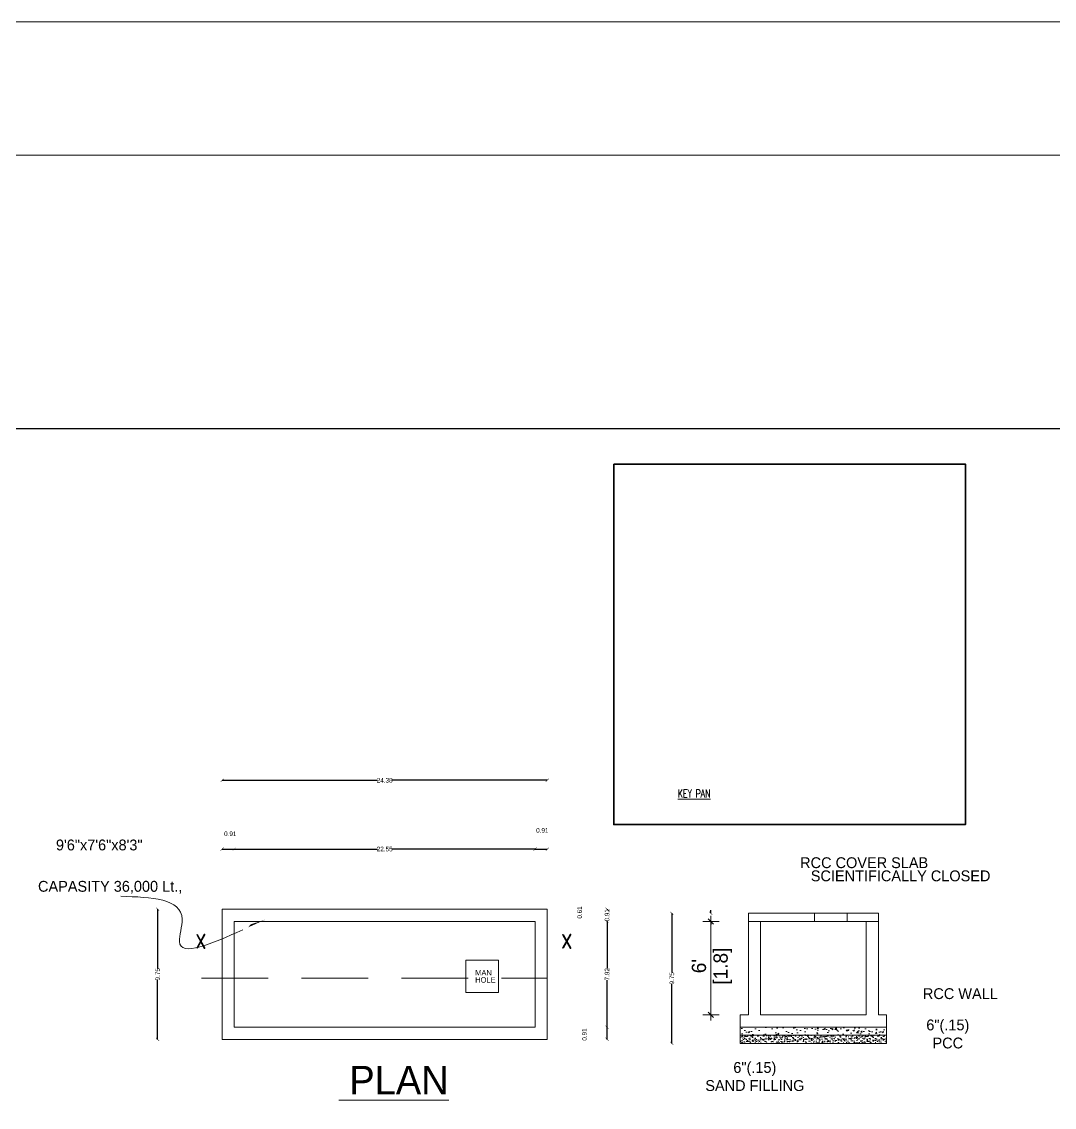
# Model space of a CAD drawing. Header units: metres. Extents: x 43 to 977, y 102 to 459.
# Drawn here: x 185.7 to 263.1, y 378 to 459.3 of the extents above; entities that cross this region are included whole.
import ezdxf

# ---------------------------------------------------------------- set-up
doc = ezdxf.new("R2010")
doc.units = ezdxf.units.M
doc.header["$MEASUREMENT"] = 0
doc.header["$PDMODE"] = 3
doc.linetypes.add('HIDDENX2', pattern=[0.75, 0.5, -0.25])
doc.layers.get('0').update_dxf_attribs({"lineweight": 0})
doc.layers.get('Defpoints').update_dxf_attribs({"lineweight": 0})
for name, color, linetype, lineweight in [('BO', 7, 'Continuous', 0), ('COL', 7, 'Continuous', 0), ('LOCATION_PLAN', 7, 'Continuous', 35), ('TEXT', 130, 'Continuous', 0), ('WALL', 7, 'Continuous', 0)]:
    doc.layers.add(name, color=color, linetype=linetype, lineweight=lineweight)
doc.styles.add('ARIAL NARROW', font='')
doc.styles.add('ROMAND', font='romand.shx', dxfattribs={"width": 0.8})
doc.styles.add('style1', font='romans.shx', dxfattribs={"width": 0.7, "height": 9})
doc.styles.add('visa', font='swissc.ttf')
doc.styles.get('ARIAL NARROW').set_extended_font_data('Lydian BT')
doc.dimstyles.new('o3', dxfattribs={"dimscale": 0.23, "dimtxt": 0.9, "dimasz": 1, "dimexe": 5, "dimexo": 9, "dimgap": 0.23, "dimtad": 0, "dimzin": 3, "dimdsep": 46, "dimtxsty": 'visa', "dimblk": 'ARCHTICK', "dimcen": 0.09, "dimse1": 1, "dimse2": 1, "dimclrd": 7, "dimclre": 256, "dimclrt": 7, "dimadec": 0, "dimazin": 0, "dimtfac": 0.23, "dimtofl": 0, "dimtmove": 2, "dimatfit": 1, "dimldrblk": 'ARCHTICK', "dimfxl": 0, "dimtolj": 1, "dimtzin": 0, "dimarcsym": 0})

# ---------------------------------------------------------------- blocks, each defined once
blk = doc.blocks.new('_ArchTick')
at = {"color": 0, "const_width": 0.15}
blk.add_lwpolyline([(-0.5, -0.5), (0.5, 0.5)], dxfattribs=at)
blk = doc.blocks.new('*D629')
at = {"layer": 'Defpoints', "color": 0, "lineweight": 30}
for p in [(237.358, 392.539), (238.288, 392.539), (238.288, 391.929)]:
    blk.add_point(p, dxfattribs=at)
at = {"layer": 'WALL', "color": 7, "lineweight": -2}
for p, q in [((237.358, 392.539), (237.358, 392.769)), ((237.358, 391.929), (237.358, 391.699))]:
    blk.add_line(p, q, dxfattribs=at)
at = {"layer": 'WALL', "color": 7, "lineweight": -2, "xscale": 0.23, "yscale": 0.23, "zscale": 0.23}
for p, rotation in [((237.358, 392.539), 270), ((237.358, 391.929), 90)]:
    blk.add_blockref('_ArchTick', p, dxfattribs=dict(at, rotation=rotation))
at = {"layer": 'WALL', "color": 7, "insert": (227.524, 392.598), "char_height": 0.345, "attachment_point": 5, "rotation": 90, "style": 'visa'}
blk.add_mtext('\\A1;0.61', dxfattribs=at)
blk = doc.blocks.new('_Oblique')
at = {"color": 0, "linetype": 'ByBlock', "lineweight": -2}
blk.add_line((-0.5, -0.5), (0.5, 0.5), dxfattribs=at)
blk = doc.blocks.new('*D630')
at = {"layer": 'Defpoints', "color": 0, "lineweight": 30}
for p in [(240.173, 392.539), (234.439, 382.787), (239.564, 382.787)]:
    blk.add_point(p, dxfattribs=at)
at = {"layer": 'WALL', "color": 7, "lineweight": -2}
for p, q in [((234.439, 392.539), (234.439, 388.094)), ((234.439, 382.787), (234.439, 387.231))]:
    blk.add_line(p, q, dxfattribs=at)
at = {"layer": 'WALL', "color": 7, "lineweight": -2, "xscale": 0.23, "yscale": 0.23, "zscale": 0.23}
for p, rotation in [((234.439, 392.539), 90), ((234.439, 382.787), 270)]:
    blk.add_blockref('_ArchTick', p, dxfattribs=dict(at, rotation=rotation))
at = {"layer": 'WALL', "color": 7, "insert": (234.439, 387.663), "char_height": 0.345, "attachment_point": 5, "rotation": 90, "style": 'visa'}
blk.add_mtext('\\A1;9.75', dxfattribs=at)
blk = doc.blocks.new('*D631')
at = {"layer": 'Defpoints', "color": 0, "lineweight": 30}
for p in [(195.888, 392.843), (200.72, 392.843), (200.72, 383.091)]:
    blk.add_point(p, dxfattribs=at)
at = {"layer": 'WALL', "color": 7, "lineweight": -2}
for p, q in [((195.888, 392.843), (195.888, 388.399)), ((195.888, 383.091), (195.888, 387.536))]:
    blk.add_line(p, q, dxfattribs=at)
at = {"layer": 'WALL', "color": 7, "lineweight": -2, "xscale": 0.23, "yscale": 0.23, "zscale": 0.23}
for p, rotation in [((195.888, 392.843), 90), ((195.888, 383.091), 270)]:
    blk.add_blockref('_ArchTick', p, dxfattribs=dict(at, rotation=rotation))
at = {"layer": 'WALL', "color": 7, "insert": (195.888, 387.967), "char_height": 0.345, "attachment_point": 5, "rotation": 90, "style": 'visa'}
blk.add_mtext('\\A1;9.75', dxfattribs=at)
blk = doc.blocks.new('*D632')
at = {"layer": 'Defpoints', "color": 0, "lineweight": 30}
for p in [(201.634, 397.35), (200.72, 392.843), (201.634, 392.843)]:
    blk.add_point(p, dxfattribs=at)
at = {"layer": 'WALL', "color": 7, "lineweight": -2}
blk.add_line((200.72, 397.35), (201.634, 397.35), dxfattribs=at)
at = {"layer": 'WALL', "color": 7, "lineweight": -2, "xscale": 0.23, "yscale": 0.23, "zscale": 0.23, "rotation": 180}
blk.add_blockref('_ArchTick', (200.72, 397.35), dxfattribs=at)
at = {"layer": 'WALL', "color": 7, "lineweight": -2, "xscale": 0.23, "yscale": 0.23, "zscale": 0.23}
blk.add_blockref('_ArchTick', (201.634, 397.35), dxfattribs=at)
at = {"layer": 'WALL', "color": 7, "insert": (201.333, 398.492), "char_height": 0.345, "attachment_point": 5, "style": 'visa'}
blk.add_mtext('\\A1;0.91', dxfattribs=at)
blk = doc.blocks.new('*D633')
at = {"layer": 'Defpoints', "color": 0, "lineweight": 30}
for p in [(225.1, 397.35), (224.186, 392.843), (225.1, 392.843)]:
    blk.add_point(p, dxfattribs=at)
at = {"layer": 'WALL', "color": 7, "lineweight": -2}
blk.add_line((224.186, 397.35), (225.1, 397.35), dxfattribs=at)
at = {"layer": 'WALL', "color": 7, "lineweight": -2, "xscale": 0.23, "yscale": 0.23, "zscale": 0.23, "rotation": 180}
blk.add_blockref('_ArchTick', (224.186, 397.35), dxfattribs=at)
at = {"layer": 'WALL', "color": 7, "lineweight": -2, "xscale": 0.23, "yscale": 0.23, "zscale": 0.23}
blk.add_blockref('_ArchTick', (225.1, 397.35), dxfattribs=at)
at = {"layer": 'WALL', "color": 7, "insert": (224.727, 398.747), "char_height": 0.345, "attachment_point": 5, "style": 'visa'}
blk.add_mtext('\\A1;0.91', dxfattribs=at)
blk = doc.blocks.new('*D634')
at = {"layer": 'Defpoints', "color": 0, "lineweight": 30}
for p in [(225.1, 402.5), (200.72, 397.756), (225.1, 397.756)]:
    blk.add_point(p, dxfattribs=at)
at = {"layer": 'WALL', "color": 7, "lineweight": -2}
for p, q in [((200.72, 402.5), (212.364, 402.5)), ((225.1, 402.5), (213.456, 402.5))]:
    blk.add_line(p, q, dxfattribs=at)
at = {"layer": 'WALL', "color": 7, "lineweight": -2, "xscale": 0.23, "yscale": 0.23, "zscale": 0.23, "rotation": 180}
blk.add_blockref('_ArchTick', (200.72, 402.5), dxfattribs=at)
at = {"layer": 'WALL', "color": 7, "lineweight": -2, "xscale": 0.23, "yscale": 0.23, "zscale": 0.23}
blk.add_blockref('_ArchTick', (225.1, 402.5), dxfattribs=at)
at = {"layer": 'WALL', "color": 7, "insert": (212.91, 402.5), "char_height": 0.345, "attachment_point": 5, "style": 'visa'}
blk.add_mtext('\\A1;24.38', dxfattribs=at)
blk = doc.blocks.new('*D635')
at = {"layer": 'Defpoints', "color": 0, "lineweight": 30}
for p in [(225.1, 384.006), (229.581, 384.006), (225.1, 383.091)]:
    blk.add_point(p, dxfattribs=at)
at = {"layer": 'WALL', "color": 7, "lineweight": -2}
blk.add_line((229.581, 383.091), (229.581, 384.006), dxfattribs=at)
at = {"layer": 'WALL', "color": 7, "lineweight": -2, "xscale": 0.23, "yscale": 0.23, "zscale": 0.23}
for p, rotation in [((229.581, 384.006), 90), ((229.581, 383.091), 270)]:
    blk.add_blockref('_ArchTick', p, dxfattribs=dict(at, rotation=rotation))
at = {"layer": 'WALL', "color": 7, "insert": (227.889, 383.45), "char_height": 0.345, "attachment_point": 5, "rotation": 90, "style": 'visa'}
blk.add_mtext('\\A1;0.91', dxfattribs=at)
blk = doc.blocks.new('*D636')
at = {"layer": 'Defpoints', "color": 0, "lineweight": 30}
for p in [(225.1, 391.929), (229.581, 391.929), (225.1, 384.006)]:
    blk.add_point(p, dxfattribs=at)
at = {"layer": 'WALL', "color": 7, "lineweight": -2}
for p, q in [((229.581, 391.929), (229.581, 388.399)), ((229.581, 384.006), (229.581, 387.536))]:
    blk.add_line(p, q, dxfattribs=at)
at = {"layer": 'WALL', "color": 7, "lineweight": -2, "xscale": 0.23, "yscale": 0.23, "zscale": 0.23}
for p, rotation in [((229.581, 391.929), 90), ((229.581, 384.006), 270)]:
    blk.add_blockref('_ArchTick', p, dxfattribs=dict(at, rotation=rotation))
at = {"layer": 'WALL', "color": 7, "insert": (229.581, 387.967), "char_height": 0.345, "attachment_point": 5, "rotation": 90, "style": 'visa'}
blk.add_mtext('\\A1;7.92', dxfattribs=at)
blk = doc.blocks.new('*D637')
at = {"layer": 'Defpoints', "color": 0, "lineweight": 30}
for p in [(225.1, 392.843), (229.581, 392.843), (225.1, 391.929)]:
    blk.add_point(p, dxfattribs=at)
at = {"layer": 'WALL', "color": 7, "lineweight": -2}
for p, q in [((229.581, 392.843), (229.581, 392.787)), ((229.581, 391.929), (229.581, 391.986))]:
    blk.add_line(p, q, dxfattribs=at)
at = {"layer": 'WALL', "color": 7, "lineweight": -2, "xscale": 0.23, "yscale": 0.23, "zscale": 0.23}
for p, rotation in [((229.581, 392.843), 90), ((229.581, 391.929), 270)]:
    blk.add_blockref('_ArchTick', p, dxfattribs=dict(at, rotation=rotation))
at = {"layer": 'WALL', "color": 7, "insert": (229.581, 392.386), "char_height": 0.345, "attachment_point": 5, "rotation": 90, "style": 'visa'}
blk.add_mtext('\\A1;0.91', dxfattribs=at)
blk = doc.blocks.new('*D19')
at = {"layer": 'Defpoints', "color": 0, "lineweight": 30}
for p in [(224.186, 397.35), (201.634, 391.929), (224.186, 391.929)]:
    blk.add_point(p, dxfattribs=at)
at = {"layer": 'WALL', "color": 7, "lineweight": -2}
for p, q in [((201.634, 397.35), (212.366, 397.35)), ((224.186, 397.35), (213.454, 397.35))]:
    blk.add_line(p, q, dxfattribs=at)
at = {"layer": 'WALL', "color": 7, "lineweight": -2, "xscale": 0.23, "yscale": 0.23, "zscale": 0.23, "rotation": 180}
blk.add_blockref('_ArchTick', (201.634, 397.35), dxfattribs=at)
at = {"layer": 'WALL', "color": 7, "lineweight": -2, "xscale": 0.23, "yscale": 0.23, "zscale": 0.23}
blk.add_blockref('_ArchTick', (224.186, 397.35), dxfattribs=at)
at = {"layer": 'WALL', "color": 7, "insert": (212.91, 397.35), "char_height": 0.345, "attachment_point": 5, "style": 'visa'}
blk.add_mtext('\\A1;22.55', dxfattribs=at)

msp = doc.modelspace()

# ---------------------------------------------------------------- hatches: boundary and pattern name
h = msp.add_hatch()
h.set_pattern_fill('AR-CONC', color=4, scale=0.152377, style=0)
h.set_pattern_definition([(50, (3709.6132, -5787.5726), (1.09294012, -0.09561987), [0.11428281, -1.25711091]), (355, (3709.6132, -5787.5726), (-0.21142523, 1.14616841), [0.09142625, -1.00568873]), (100.4514, (3709.7042, -5787.5806), (0.8815157, 1.05054784), [0.09712544, -1.06837988]), (46.1842, (3709.6132, -5787.2679), (1.62623075, -0.25221304), [0.1714242, -1.88566636]), (96.6356, (3709.7487, -5787.2889), (1.42421174, 1.48433237), [0.14568817, -1.60256956]), (351.1842, (3709.6132, -5787.2679), (1.42421058, 1.48433348), [0.13713937, -1.5085331]), (21, (3709.7655, -5787.3441), (0.90954954, -0.61349891), [0.11428281, -1.25711091]), (326, (3709.7655, -5787.3441), (0.3707568, 1.10496246), [0.09142625, -1.00568873]), (71.4514, (3709.8413, -5787.3952), (1.2803067, 0.49146255), [0.09712544, -1.06837988]), (37.5, (3709.61316, -5787.57264), (0.018528832, 0.507253934), [0, -0.99349856, 0, -1.020926436, 0, -1.009498155]), (7.5, (3709.61316, -5787.57264), (0.40085768, 0.60099305), [0, -0.582080446, 0, -0.970642, 0, -0.384752127]), (327.5, (3709.27336, -5787.57264), (0.81342304, -0.034368455), [0, -0.3809427, 0, -1.188541224, 0, -1.57710278]), (317.5, (3709.121, -5787.57264), (0.888642056, 0.15253705), [0, -0.49522551, 0, -0.789313274, 0, -1.11997154])])
h.paths.add_polyline_path([(250.5347, 384.00554), (239.56355, 384.00554), (239.56355, 383.39604), (250.5347, 383.39604)])
h = msp.add_hatch()
h.set_pattern_fill('AR-SAND', color=4, scale=0.152377, style=0)
h.set_pattern_definition([(37.5, (3709.61316, -5787.57264), (-0.009598744, 0.2936037796), [0, -0.231613162, 0, -0.259041036, 0, -0.247612755]), (7.5, (3709.61316, -5787.57264), (0.269673407, 0.430030377), [0, -0.1249492056, 0, -0.2087565996, 0, -0.079997967]), (327.5, (3709.42574, -5787.57264), (0.474523844, 0.00086231), [0, -0.07618854, 0, -0.274278744, 0, -0.358086138]), (317.5, (3709.42574, -5787.57264), (0.458064794, 0.13373764), [0, -0.03809427, 0, -0.179804954, 0, -0.205709058])])
h.paths.add_polyline_path([(250.5347, 383.39604), (239.56355, 383.39604), (239.56355, 382.78653), (250.5347, 382.78653)])

# ---------------------------------------------------------------- linework, layer by layer
at = {"color": 21}
for p, q in [((237.3579, 384.51347), (237.3579, 392.33549)), ((237.98316, 391.92915), (236.74839, 391.92915)), ((237.98316, 384.91981), (236.74839, 384.91981))]:
    msp.add_line(p, q, dxfattribs=at)
for p, q in [((249.9252, 392.53866), (240.17306, 392.53866)), ((249.9252, 392.53866), (240.17306, 392.53866)), ((240.17306, 392.53866), (240.17306, 384.91981)), ((249.9252, 384.91981), (249.9252, 392.53866)), ((249.9252, 391.92915), (240.17306, 391.92915)), ((241.08733, 391.92915), (241.08733, 384.91981)), ((249.01093, 384.91981), (249.01093, 391.92915)), ((239.56355, 382.78653), (239.56355, 384.91981)), ((239.56355, 384.91981), (240.17306, 384.91981)), ((241.08733, 384.91981), (249.01093, 384.91981)), ((249.9252, 384.91981), (250.5347, 384.91981)), ((250.5347, 382.78653), (250.5347, 384.91981)), ((239.56355, 384.00554), (250.5347, 384.00554)), ((239.56355, 383.39604), (250.5347, 383.39604)), ((239.56355, 382.78653), (250.5347, 382.78653))]:
    msp.add_line(p, q)
at = {"linetype": 'HIDDENX2', "ltscale": 10}
msp.add_line((199.17633, 387.66259), (225.09992, 387.66259), dxfattribs=at)
at = {"color": 4}
for points in [[(247.03651, 394.39084, 0, 0, 0), (245.73931, 394.39084, 0, 0, 0), (245.73931, 392.97575, 0.40634, 0, 0), (245.73931, 392.43616, 0, 0, 0)], [(201.2702, 390.85637, 0, 0, 0), (201.2702, 390.85637, 0, 0, 0), (202.26963, 391.30283, 0.40634, 0, 0), (202.86378, 391.70319, 0, 0, 0)], [(253.18354, 386.23059, 0, 0, 0), (250.52322, 386.23059, 0.40634, 0, 0), (249.98363, 386.23059, 0, 0, 0)], [(253.18354, 383.75647, 0, 0, 0), (251.22353, 383.75647, 0.40634, 0, 0), (250.68394, 383.75647, 0, 0, 0)], [(243.42316, 380.89375, 0, 0, 0), (245.31686, 380.89375, 0, 0, 0), (245.31686, 382.24694, 0.40634, 0, 0), (245.31686, 382.78653, 0, 0, 0)]]:
    msp.add_lwpolyline(points, format="xyseb", dxfattribs=at)
for points in [[(200.71958, 383.09128), (225.09992, 383.09128), (225.09992, 392.84342), (200.71958, 392.84342)], [(201.63385, 384.00554), (224.18565, 384.00554), (224.18565, 391.92915), (201.63385, 391.92915)]]:
    msp.add_lwpolyline(points, close=True)
for points in [[(200.71958, 387.66259, 0, 0, 0), (198.97213, 387.66259, 0, 0, 0), (198.97213, 388.58521, 0.40634, 0, 0), (198.97213, 389.64459, 0, 0, 0)], [(225.09992, 387.66259, 0, 0, 0), (226.84737, 387.66259, 0, 0, 0), (226.84737, 388.58521, 0.40634, 0, 0), (226.84737, 389.64459, 0, 0, 0)]]:
    msp.add_lwpolyline(points, format="xyseb")
at = {"layer": 'BO', "lineweight": -3, "ltscale": 20}
msp.add_line((62.64599, 428.8535), (356.36337, 428.8535), dxfattribs=at)
msp.add_lwpolyline([(62.64599, 428.8535), (356.36337, 428.8535), (356.36337, 121.45762), (62.64599, 121.45762)], close=True, dxfattribs=at)
at = {"layer": 'COL', "color": 4, "linetype": 'Continuous', "ltscale": 20}
msp.add_spline([(193.13523, 393.81497), (197.72543, 392.09905), (197.51997, 390.43442), (202.26963, 391.30283)], degree=3, dxfattribs=at)
at = {"layer": 'LOCATION_PLAN', "color": 7, "lineweight": 35}
msp.add_lwpolyline([(230.07966, 426.19987), (256.44562, 426.19987), (256.44562, 399.17886), (230.07966, 399.17886)], close=True, dxfattribs=at)
at = {"layer": 'WALL', "color": 5, "linetype": 'Continuous', "ltscale": 20}
for p, q in [((245.14326, 392.53866), (245.14326, 391.92915)), ((247.58129, 392.53866), (247.58129, 391.92915))]:
    msp.add_line(p, q, dxfattribs=at)
at = {"layer": 'WALL', "ltscale": 20}
for points in [[(42.9277, 459.34744), (977.0464, 459.34744), (977.0464, 102.30568), (42.9277, 102.30568)], [(52.9277, 449.34744), (967.0464, 449.34744), (967.0464, 112.30568), (52.9277, 112.30568)]]:
    msp.add_lwpolyline(points, close=True, dxfattribs=at)
at = {"layer": 'WALL', "color": 5, "linetype": 'Continuous', "ltscale": 20}
msp.add_lwpolyline([(219.00076, 386.59206), (221.4388, 386.59206), (221.4388, 389.0301), (219.00076, 389.0301)], close=True, dxfattribs=at)

# ---------------------------------------------------------------- block references
at = {"color": 21, "xscale": 0.4063388800000002, "yscale": 0.4063388800000002, "zscale": 0.4063388800000002}
for p, rotation in [((237.3579, 391.92915), 90), ((237.3579, 384.91981), 270)]:
    msp.add_blockref('_Oblique', p, dxfattribs=dict(at, rotation=rotation))

# ---------------------------------------------------------------- texts
at = {"color": 1, "style": 'ROMAND'}
for p in [(198.68705, 389.92779), (226.11696, 389.92779)]:
    msp.add_text('X', height=1.01585, dxfattribs=at).set_placement(p)
at = {"insert": (234.89429, 401.8019), "char_height": 0.6, "width": 3.6757044, "attachment_point": 1, "style": 'style1'}
msp.add_mtext('\\A1;{\\LKEY PAN}', dxfattribs=at)
at = {"layer": 'COL', "linetype": 'Continuous', "style": 'ARIAL NARROW'}
for s, p in [('9\'6"x7\'6"x8\'3"', (188.26531, 397.25062)), ('CAPASITY 36,000 Lt.,', (186.9201, 394.15098))]:
    msp.add_text(s, height=0.8126778, dxfattribs=at).set_placement(p)
at = {"layer": 'TEXT', "style": 'ARIAL NARROW'}
msp.add_text('%%u PLAN', height=2.133279, dxfattribs=at).set_placement((209.46322, 378.96985))
at = {"layer": 'TEXT', "attachment_point": 5, "style": 'ARIAL NARROW'}
for s, insert, char_height in [('RCC COVER SLAB', (248.85719, 396.32086), 0.8126778), ('\\PRCC WALL', (256.06646, 387.18609), 0.812678), ('6"(.15)\\PPCC', (255.12737, 383.48772), 0.812678), ('6"(.15)\\PSAND FILLING', (240.66006, 380.30041), 0.8126778)]:
    msp.add_mtext(s, dxfattribs=dict(at, insert=insert, char_height=char_height))
at = {"layer": 'WALL', "linetype": 'Continuous', "style": 'ARIAL NARROW'}
for s, height, p in [('SCIENTIFICALLY CLOSED', 0.8126778, (244.85507, 394.93579)), ('MAN ', 0.406339, (219.69568, 387.87784)), ('HOLE', 0.406339, (219.69568, 387.34108))]:
    msp.add_text(s, height=height, dxfattribs=at).set_placement(p)
at = {"layer": 'WALL', "char_height": 1.06664, "attachment_point": 5, "rotation": 90, "style": 'ARIAL NARROW'}
for s, insert in [('[1.8]', (238.25205, 388.57686)), ("6'", (236.47432, 388.57686))]:
    msp.add_mtext(s, dxfattribs=dict(at, insert=insert))

# ---------------------------------------------------------------- dimensions: what is measured, and where the dimension line sits
at = {"layer": 'WALL'}
for base, p1, p2, picture, middle in [((225.09992, 402.49979), (200.71958, 397.75645), (225.09992, 397.75645), '*D634', (212.90975, 402.49979)), ((224.18565, 397.35011), (201.63385, 391.92915), (224.18565, 391.92915), '*D19', (212.90975, 397.35011))]:
    dim = msp.add_linear_dim(base=base, p1=p1, p2=p2, dimstyle='o3', override={"dimtxt": 1.5, "dimpost": '\\X'}, dxfattribs=at)
    dim.commit()
    dim.dimension.update_dxf_attribs({"geometry": picture, "text_midpoint": middle})
for base, p1, p2, picture, middle in [((201.63385, 397.35011), (200.71958, 392.84342), (201.63385, 392.84342), '*D632', (201.33318, 398.49193)), ((225.09992, 397.35011), (224.18565, 392.84342), (225.09992, 392.84342), '*D633', (224.7271, 398.74724))]:
    dim = msp.add_linear_dim(base=base, p1=p1, p2=p2, dimstyle='o3', override={"dimtxt": 1.5, "dimpost": '\\X'}, dxfattribs=at)
    dim.commit()
    dim.dimension.update_dxf_attribs({"geometry": picture, "text_midpoint": middle, "dimtype": 160})
dim = msp.add_aligned_dim(p1=(200.71958, 383.09128), p2=(200.71958, 392.84342), distance=4.83171, dimstyle='o3', override={"dimtxt": 1.5, "dimpost": '\\X'}, dxfattribs=at)
dim.commit()
dim.dimension.update_dxf_attribs({"geometry": '*D631', "text_midpoint": (195.88788, 387.96735)})
for base, p1, p2, angle, picture, middle in [((229.58129, 392.84342), (225.09992, 391.92915), (225.09992, 392.84342), 270, '*D637', (229.58129, 392.38628)), ((234.43905, 382.78653), (240.17306, 392.53866), (239.56355, 382.78653), 90, '*D630', (234.43905, 387.66259)), ((229.58129, 391.92915), (225.09992, 384.00554), (225.09992, 391.92915), 270, '*D636', (229.58129, 387.96735))]:
    dim = msp.add_linear_dim(base=base, p1=p1, p2=p2, angle=angle, dimstyle='o3', override={"dimtxt": 1.5, "dimpost": '\\X'}, dxfattribs=at)
    dim.commit()
    dim.dimension.update_dxf_attribs({"geometry": picture, "text_midpoint": middle})
for base, p1, p2, picture, middle in [((237.3579, 392.53866), (238.28791, 391.92915), (238.28791, 392.53866), '*D629', (227.52393, 392.59809)), ((229.58129, 384.00554), (225.09992, 383.09128), (225.09992, 384.00554), '*D635', (227.88938, 383.45008))]:
    dim = msp.add_linear_dim(base=base, p1=p1, p2=p2, angle=270, dimstyle='o3', override={"dimtxt": 1.5, "dimpost": '\\X'}, dxfattribs=at)
    dim.commit()
    dim.dimension.update_dxf_attribs({"geometry": picture, "text_midpoint": middle, "dimtype": 160})

doc.saveas('drawing.dxf')
